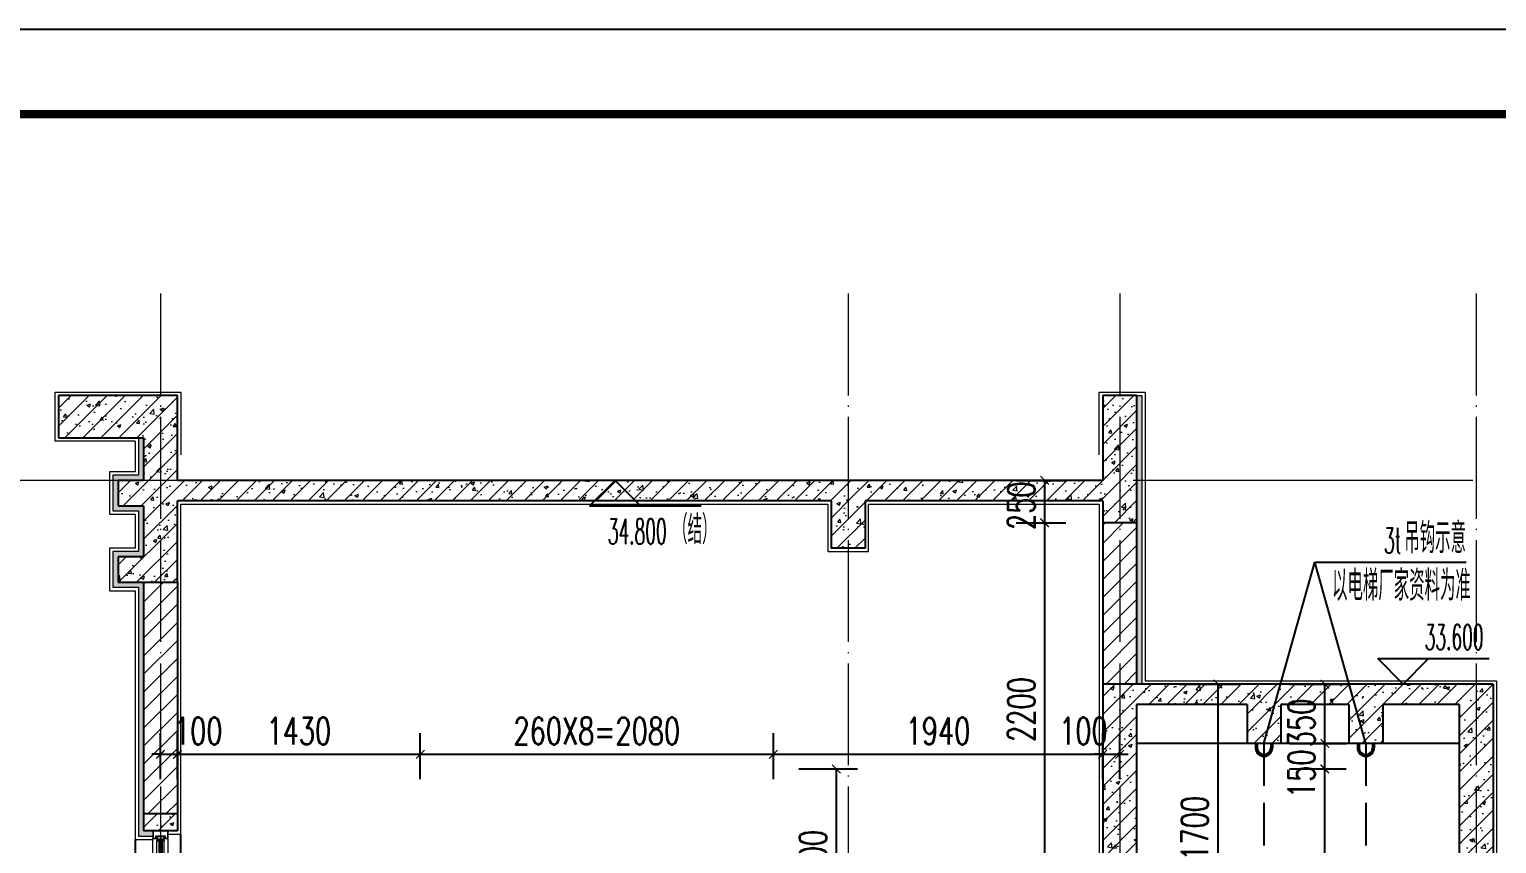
# Model space of a CAD drawing. Extents: x -668857 to 143095, y -247466 to 228182.
# Drawn here: x 61295 to 69938, y 221437 to 226233 of the extents above; entities that cross this region are included whole.
import ezdxf

# ---------------------------------------------------------------- set-up
doc = ezdxf.new("R2010")
doc.units = 0
doc.header["$LTSCALE"] = 1000
doc.linetypes.add('DASH', pattern=[0.35, 0.25, -0.1])
doc.linetypes.add('DOTE', pattern=[2.42, 2, -0.2, 0.02, -0.2])
doc.layers.get('0').update_dxf_attribs({"linetype": 'CONTINUOUS'})
doc.layers.get('DEFPOINTS').update_dxf_attribs({"linetype": 'CONTINUOUS'})
for name, color, linetype in [('-TK', 7, 'CONTINUOUS'), ('DIM_ELEV', 3, 'CONTINUOUS'), ('DIM_IDEN', 67, 'CONTINUOUS'), ('PUB_DIM', 3, 'CONTINUOUS'), ('PUB_TEXT', 2, 'CONTINUOUS'), ('WALL', 5, 'CONTINUOUS'), ('尺寸标注', 86, 'CONTINUOUS'), ('看线', 251, 'CONTINUOUS'), ('立面-看线', 251, 'CONTINUOUS'), ('设备', 253, 'CONTINUOUS')]:
    doc.layers.add(name, color=color, linetype=linetype)
for name, color, linetype, lineweight in [('DOTE', 19, 'DOTE', 9), ('PUB_HATCH', 8, 'CONTINUOUS', 9), ('S_WINDOW', 144, 'CONTINUOUS', 15), ('内粉刷', 37, 'CONTINUOUS', 9), ('细细', 250, 'CONTINUOUS', 0)]:
    doc.layers.add(name, color=color, linetype=linetype, lineweight=lineweight)
doc.styles.add('_TCH_DIM', font='SIMPLEX.shx', dxfattribs={"width": 0.7, "bigfont": 'GBCBIG.shx'})
doc.styles.add('_TCH_DIM_T3', font='SIMPLEX', dxfattribs={"width": 0.705882, "bigfont": 'GBCBIG'})
doc.styles.add('DIM_FONT_T3', font='SIMPLEX', dxfattribs={"width": 0.705882, "bigfont": 'GBCBIG'})
doc.dimstyles.new('_TCH_ARCH&&50', dxfattribs={"dimtxt": 157.5, "dimasz": 50, "dimexe": 125, "dimexo": 150, "dimgap": 58.75, "dimtad": 1, "dimdec": 0, "dimzin": 0, "dimdsep": 46, "dimtxsty": '_TCH_DIM_T3', "dimblk": 'ARCHTICK', "dimcen": 0.09, "dimclrt": 7, "dimazin": 0, "dimtfac": 1, "dimtdec": 0, "dimtix": 1, "dimtmove": 2, "dimatfit": 3, "dimldrblk": 'ARCHTICK', "dimfxl": 0, "dimtolj": 1, "dimtzin": 0, "dimarcsym": 0})
pattern_1 = [(315, (-218910.2607, -140541.0897), (-1.767766953, -1.767766953), []), (315, (-218909.0822, -140541.0897), (-1.767766953, -1.767766953), [])]
pattern_2 = [(315, (-218910.2607, -141979.3279), (-1.767766953, -1.767766953), []), (315, (-218909.0822, -141979.3279), (-1.767766953, -1.767766953), [])]
pattern_3 = [(45, (-895846.27, 298658.82), (-53.03303, 53.03303), [])]
pattern_4 = [(45, (-895846.27, 298604.97), (-53.0330086, 53.0330086), []), (50, (-895846.27, 298604.97), (215.178055, -18.82564), [22.5, -247.5]), (355, (-895846.27, 298604.97), (-41.6254, 225.65764), [18, -198]), (100.4514, (-895828.34, 298603.4), (173.552815, 206.831863), [19.122057, -210.342634]), (46.1842, (-895846.27, 298664.97), (320.172315, -49.655704), [33.75, -371.25]), (96.6356, (-895819.6, 298660.83), (280.39881, 292.23536), [28.68309, -315.5139]), (351.1842, (-895846.27, 298664.97), (280.39858, 292.23558), [27, -297]), (21, (-895816.27, 298649.97), (179.072116, -120.785667), [22.5, -247.5]), (326, (-895816.27, 298649.97), (72.9946, 217.545014), [18, -198]), (71.4514, (-895801.35, 298639.9), (252.06679, 96.75915), [19.122057, -210.342634]), (37.5, (-895846.27, 298604.97), (3.6479566, 99.868156), [0, -195.6, 0, -201, 0, -198.75]), (7.5, (-895846.27, 298604.97), (78.920861, 118.323514), [0, -114.6, 0, -191.1, 0, -75.75]), (327.5, (-895913.17, 298604.97), (160.146731, -6.7664615), [0, -75, 0, -234, 0, -310.5]), (317.5, (-895943.17, 298604.97), (174.95585, 30.031495), [0, -97.5, 0, -155.4, 0, -220.5])]

# ---------------------------------------------------------------- blocks, each defined once
blk = doc.blocks.new('A1')
blk.add_lwpolyline([(0, 59400), (0, 0), (84100, 0), (84100, 59400)], close=True)
at = {"const_width": 100}
blk.add_lwpolyline([(2500, 58400), (2500, 1000), (83100, 1000), (83100, 58400)], close=True, dxfattribs=at)
blk = doc.blocks.new('zrszerf')
at = {"layer": '细细'}
h = blk.add_hatch(dxfattribs=at)
h.set_pattern_fill('金属', color=256, style=0)
h.set_pattern_definition(pattern_1)
h.paths.add_polyline_path([(257694.9, 608543.3), (257714.9, 608543.3), (257714.9, 608556.8), (257764.9, 608556.8), (257764.9, 608543.3), (257784.9, 608543.3), (257784.9, 608588.3), (257694.9, 608588.3)])
h.paths.add_polyline_path([(257712.9, 608558.8), (257712.9, 608545.3), (257696.9, 608545.3), (257696.9, 608586.3), (257782.9, 608586.3), (257782.9, 608545.3), (257766.9, 608545.3), (257766.9, 608558.8)], flags=16)
h = blk.add_hatch(dxfattribs=at)
h.set_pattern_fill('金属', color=256, style=0)
h.set_pattern_definition(pattern_1)
h.paths.add_polyline_path([(257762.4, 608554.8), (257762.4, 608529.8), (257750.4, 608529.8), (257750.4, 608539.8), (257729.4, 608539.8), (257729.4, 608529.8), (257717.4, 608529.8), (257717.4, 608554.8)])
h.paths.add_polyline_path([(257719.4, 608552.8), (257719.4, 608531.8), (257727.4, 608531.8), (257727.4, 608541.8), (257752.4, 608541.8), (257752.4, 608531.8), (257760.4, 608531.8), (257760.4, 608552.8)], flags=16)
h = blk.add_hatch(color=256, dxfattribs=at)
edge = h.paths.add_edge_path()
edge.add_line((257735.4, 608539.8), (257735.4, 608527.8))
edge.add_arc((257739.9, 608519.5), 9.44, 61.51755, 118.48245, ccw=False)
edge.add_line((257744.4, 608527.8), (257744.4, 608539.8))
edge.add_arc((257739.9, 608548.1), 9.44, 241.51755, 298.48245, ccw=False)
h = blk.add_hatch(dxfattribs=at)
h.set_pattern_fill('金属', color=256, style=0)
h.set_pattern_definition(pattern_2)
h.paths.add_polyline_path([(257694.9, 607233.3), (257714.9, 607233.3), (257714.9, 607219.8), (257764.9, 607219.8), (257764.9, 607233.3), (257784.9, 607233.3), (257784.9, 607188.3), (257694.9, 607188.3)])
h.paths.add_polyline_path([(257712.9, 607217.8), (257712.9, 607231.3), (257696.9, 607231.3), (257696.9, 607190.3), (257782.9, 607190.3), (257782.9, 607231.3), (257766.9, 607231.3), (257766.9, 607217.8)], flags=16)
h = blk.add_hatch(dxfattribs=at)
h.set_pattern_fill('金属', color=256, style=0)
h.set_pattern_definition(pattern_2)
h.paths.add_polyline_path([(257762.4, 607221.8), (257762.4, 607246.8), (257750.4, 607246.8), (257750.4, 607236.8), (257729.4, 607236.8), (257729.4, 607246.8), (257717.4, 607246.8), (257717.4, 607221.8)])
h.paths.add_polyline_path([(257719.4, 607223.8), (257719.4, 607244.8), (257727.4, 607244.8), (257727.4, 607234.8), (257752.4, 607234.8), (257752.4, 607244.8), (257760.4, 607244.8), (257760.4, 607223.8)], flags=16)
h = blk.add_hatch(color=256, dxfattribs=at)
edge = h.paths.add_edge_path()
edge.add_line((257735.4, 607236.8), (257735.4, 607248.8))
edge.add_arc((257739.9, 607257.1), 9.44, 241.51755, 298.48245)
edge.add_line((257744.4, 607248.8), (257744.4, 607236.8))
edge.add_arc((257739.9, 607228.5), 9.44, 61.51755, 118.48245)
at = {"layer": 'S_WINDOW'}
for p, q in [((257694.9, 607233.3), (257694.9, 608543.3)), ((257717.4, 607246.8), (257717.4, 608529.8)), ((257762.4, 607246.8), (257762.4, 608529.8)), ((257784.9, 607233.3), (257784.9, 608543.3))]:
    blk.add_line(p, q, dxfattribs=at)
for points in [[(257784.9, 608588.3), (257784.9, 608543.3), (257764.9, 608543.3), (257764.9, 608556.8), (257714.9, 608556.8), (257714.9, 608543.3), (257694.9, 608543.3), (257694.9, 608588.3)], [(257782.9, 608586.3), (257782.9, 608545.3), (257766.9, 608545.3), (257766.9, 608558.8), (257712.9, 608558.8), (257712.9, 608545.3), (257696.9, 608545.3), (257696.9, 608586.3)], [(257762.4, 608554.8), (257762.4, 608529.8), (257750.4, 608529.8), (257750.4, 608539.8), (257729.4, 608539.8), (257729.4, 608529.8), (257717.4, 608529.8), (257717.4, 608554.8)], [(257760.4, 608552.8), (257760.4, 608531.8), (257752.4, 608531.8), (257752.4, 608541.8), (257727.4, 608541.8), (257727.4, 608531.8), (257719.4, 608531.8), (257719.4, 608552.8)], [(257784.9, 607188.3), (257784.9, 607233.3), (257764.9, 607233.3), (257764.9, 607219.8), (257714.9, 607219.8), (257714.9, 607233.3), (257694.9, 607233.3), (257694.9, 607188.3)], [(257782.9, 607190.3), (257782.9, 607231.3), (257766.9, 607231.3), (257766.9, 607217.8), (257712.9, 607217.8), (257712.9, 607231.3), (257696.9, 607231.3), (257696.9, 607190.3)], [(257762.4, 607221.8), (257762.4, 607246.8), (257750.4, 607246.8), (257750.4, 607236.8), (257729.4, 607236.8), (257729.4, 607246.8), (257717.4, 607246.8), (257717.4, 607221.8)], [(257760.4, 607223.8), (257760.4, 607244.8), (257752.4, 607244.8), (257752.4, 607234.8), (257727.4, 607234.8), (257727.4, 607244.8), (257719.4, 607244.8), (257719.4, 607223.8)]]:
    blk.add_lwpolyline(points, close=True, dxfattribs=at)
at = {"layer": '细细'}
for points in [[(257729.4, 608529.8), (257729.4, 607246.8)], [(257735.4, 607248.8), (257735.4, 608539.8)], [(257744.4, 607248.8), (257744.4, 608539.8)], [(257750.4, 608529.8), (257750.4, 607246.8)]]:
    blk.add_lwpolyline(points, dxfattribs=at)
for points in [[(257735.4, 608539.8), (257735.4, 608527.8, -0.253805), (257744.4, 608527.8), (257744.4, 608539.8, -0.253805)], [(257735.4, 607236.8), (257735.4, 607248.8, 0.253805), (257744.4, 607248.8), (257744.4, 607236.8, 0.253805)]]:
    blk.add_lwpolyline(points, format="xyb", close=True, dxfattribs=at)
blk = doc.blocks.new('_ArchTick')
at = {"color": 0, "linetype": 'ByBlock', "const_width": 0.15}
blk.add_lwpolyline([(-0.5, -0.5), (0.5, 0.5)], dxfattribs=at)
blk = doc.blocks.new('*D377')
at = {"layer": 'DEFPOINTS', "color": 0}
for p in [(65677.1, 221876.5), (66048.2, 221876.5), (65677.1, 220776.5)]:
    blk.add_point(p, dxfattribs=at)
at = {"layer": '尺寸标注', "color": 0, "lineweight": -2}
for p, q in [((65827.1, 221876.5), (66173.2, 221876.5)), ((66048.2, 220776.5), (66048.2, 221876.5)), ((65827.1, 220776.5), (66173.2, 220776.5))]:
    blk.add_line(p, q, dxfattribs=at)
at = {"layer": '尺寸标注', "color": 0, "lineweight": -2, "xscale": 50, "yscale": 50, "zscale": 50}
for p, rotation in [((66048.2, 221876.5), 90), ((66048.2, 220776.5), 270)]:
    blk.add_blockref('_ArchTick', p, dxfattribs=dict(at, rotation=rotation))
at = {"layer": '尺寸标注', "color": 7, "insert": (65910.7, 221326.5), "char_height": 157.5, "attachment_point": 5, "rotation": 90, "style": '_TCH_DIM_T3'}
blk.add_mtext('\\A1;1100', dxfattribs=at)
blk = doc.blocks.new('*D395')
at = {"layer": 'DEFPOINTS', "color": 0}
for p in [(66956.3, 223576.6), (67275.2, 223576.6), (66956.3, 223326.6)]:
    blk.add_point(p, dxfattribs=at)
at = {"layer": '尺寸标注', "color": 0, "lineweight": -2}
for p, q in [((67106.3, 223576.6), (67400.2, 223576.6)), ((67275.2, 223326.6), (67275.2, 223576.6)), ((67106.3, 223326.6), (67400.2, 223326.6))]:
    blk.add_line(p, q, dxfattribs=at)
at = {"layer": '尺寸标注', "color": 0, "lineweight": -2, "xscale": 50, "yscale": 50, "zscale": 50}
for p, rotation in [((67275.2, 223576.6), 90), ((67275.2, 223326.6), 270)]:
    blk.add_blockref('_ArchTick', p, dxfattribs=dict(at, rotation=rotation))
at = {"layer": '尺寸标注', "color": 7, "insert": (67137.7, 223427.1), "char_height": 157.5, "attachment_point": 5, "rotation": 90, "style": '_TCH_DIM_T3'}
blk.add_mtext('\\A1;250', dxfattribs=at)
blk = doc.blocks.new('*D396')
at = {"layer": 'DEFPOINTS', "color": 0}
for p in [(66956.3, 223326.6), (67275.2, 223326.6), (66956.3, 221126.5)]:
    blk.add_point(p, dxfattribs=at)
at = {"layer": '尺寸标注', "color": 0, "lineweight": -2}
for p, q in [((67106.3, 223326.6), (67400.2, 223326.6)), ((67275.2, 221126.5), (67275.2, 223326.6)), ((67106.3, 221126.5), (67400.2, 221126.5))]:
    blk.add_line(p, q, dxfattribs=at)
at = {"layer": '尺寸标注', "color": 0, "lineweight": -2, "xscale": 50, "yscale": 50, "zscale": 50}
for p, rotation in [((67275.2, 223326.6), 90), ((67275.2, 221126.5), 270)]:
    blk.add_blockref('_ArchTick', p, dxfattribs=dict(at, rotation=rotation))
at = {"layer": '尺寸标注', "color": 7, "insert": (67137.7, 222226.5), "char_height": 157.5, "attachment_point": 5, "rotation": 90, "style": '_TCH_DIM_T3'}
blk.add_mtext('\\A1;2200', dxfattribs=at)
blk = doc.blocks.new('*D409')
at = {"layer": 'DEFPOINTS', "color": 0}
for p in [(67917.1, 222376.6), (68296.6, 222376.6), (67917.1, 220676.6)]:
    blk.add_point(p, dxfattribs=at)
at = {"layer": 'PUB_DIM', "color": 0, "lineweight": -2}
for p, q in [((68067.1, 222376.6), (68421.6, 222376.6)), ((68296.6, 220676.6), (68296.6, 222376.6)), ((68067.1, 220676.6), (68421.6, 220676.6))]:
    blk.add_line(p, q, dxfattribs=at)
at = {"layer": 'PUB_DIM', "color": 0, "lineweight": -2, "xscale": 50, "yscale": 50, "zscale": 50}
for p, rotation in [((68296.6, 222376.6), 90), ((68296.6, 220676.6), 270)]:
    blk.add_blockref('_ArchTick', p, dxfattribs=dict(at, rotation=rotation))
at = {"layer": 'PUB_DIM', "color": 7, "insert": (68159.1, 221526.6), "char_height": 157.5, "attachment_point": 5, "rotation": 90, "style": '_TCH_DIM_T3'}
blk.add_mtext('\\A1;1700', dxfattribs=at)
blk = doc.blocks.new('*D410')
at = {"layer": 'DEFPOINTS', "color": 0}
for p in [(67717, 221962.7), (67617, 221666.9), (67717, 221666.9)]:
    blk.add_point(p, dxfattribs=at)
at = {"layer": '尺寸标注', "color": 0, "lineweight": -2}
for p, q in [((67617, 221816.9), (67617, 222087.7)), ((67717, 221816.9), (67717, 222087.7)), ((67617, 221962.7), (67567, 221962.7)), ((67617, 221962.7), (67717, 221962.7)), ((67717, 221962.7), (67767, 221962.7))]:
    blk.add_line(p, q, dxfattribs=at)
at = {"layer": '尺寸标注', "color": 0, "lineweight": -2, "xscale": 50, "yscale": 50, "zscale": 50}
blk.add_blockref('_ArchTick', (67617, 221962.7), dxfattribs=at)
at = {"layer": '尺寸标注', "color": 0, "lineweight": -2, "xscale": 50, "yscale": 50, "zscale": 50, "rotation": 180}
blk.add_blockref('_ArchTick', (67717, 221962.7), dxfattribs=at)
at = {"layer": '尺寸标注', "color": 7, "insert": (67503.2, 222100.2), "char_height": 157.5, "attachment_point": 5, "style": '_TCH_DIM_T3'}
blk.add_mtext('\\A1;100', dxfattribs=at)
blk = doc.blocks.new('*D411')
at = {"layer": 'DEFPOINTS', "color": 0}
for p in [(67617, 221962.7), (65677.2, 221666.9), (67617, 221666.9)]:
    blk.add_point(p, dxfattribs=at)
at = {"layer": '尺寸标注', "color": 0, "lineweight": -2}
for p, q in [((65677.2, 221816.9), (65677.2, 222087.7)), ((67617, 221816.9), (67617, 222087.7)), ((65677.2, 221962.7), (67617, 221962.7))]:
    blk.add_line(p, q, dxfattribs=at)
at = {"layer": '尺寸标注', "color": 0, "lineweight": -2, "xscale": 50, "yscale": 50, "zscale": 50, "rotation": 180}
blk.add_blockref('_ArchTick', (65677.2, 221962.7), dxfattribs=at)
at = {"layer": '尺寸标注', "color": 0, "lineweight": -2, "xscale": 50, "yscale": 50, "zscale": 50}
blk.add_blockref('_ArchTick', (67617, 221962.7), dxfattribs=at)
at = {"layer": '尺寸标注', "color": 7, "insert": (66647.1, 222100.2), "char_height": 157.5, "attachment_point": 5, "style": '_TCH_DIM_T3'}
blk.add_mtext('\\A1;1940', dxfattribs=at)
blk = doc.blocks.new('*D412')
at = {"layer": 'DEFPOINTS', "color": 0}
for p in [(65677.2, 221962.7), (63597.2, 221666.9), (65677.2, 221666.9)]:
    blk.add_point(p, dxfattribs=at)
at = {"layer": '尺寸标注', "color": 0, "lineweight": -2}
for p, q in [((63597.2, 221816.9), (63597.2, 222087.7)), ((65677.2, 221816.9), (65677.2, 222087.7)), ((63597.2, 221962.7), (65677.2, 221962.7))]:
    blk.add_line(p, q, dxfattribs=at)
at = {"layer": '尺寸标注', "color": 0, "lineweight": -2, "xscale": 50, "yscale": 50, "zscale": 50, "rotation": 180}
blk.add_blockref('_ArchTick', (63597.2, 221962.7), dxfattribs=at)
at = {"layer": '尺寸标注', "color": 0, "lineweight": -2, "xscale": 50, "yscale": 50, "zscale": 50}
blk.add_blockref('_ArchTick', (65677.2, 221962.7), dxfattribs=at)
at = {"layer": '尺寸标注', "color": 7, "insert": (64637.2, 222100.2), "char_height": 157.5, "attachment_point": 5, "style": '_TCH_DIM_T3'}
blk.add_mtext('\\A1;260X8=2080', dxfattribs=at)
blk = doc.blocks.new('*D413')
at = {"layer": 'DEFPOINTS', "color": 0}
for p in [(63597.2, 221962.7), (62167, 221666.9), (63597.2, 221666.9)]:
    blk.add_point(p, dxfattribs=at)
at = {"layer": '尺寸标注', "color": 0, "lineweight": -2}
for p, q in [((62167, 221816.9), (62167, 222087.7)), ((63597.2, 221816.9), (63597.2, 222087.7)), ((62167, 221962.7), (63597.2, 221962.7))]:
    blk.add_line(p, q, dxfattribs=at)
at = {"layer": '尺寸标注', "color": 0, "lineweight": -2, "xscale": 50, "yscale": 50, "zscale": 50, "rotation": 180}
blk.add_blockref('_ArchTick', (62167, 221962.7), dxfattribs=at)
at = {"layer": '尺寸标注', "color": 0, "lineweight": -2, "xscale": 50, "yscale": 50, "zscale": 50}
blk.add_blockref('_ArchTick', (63597.2, 221962.7), dxfattribs=at)
at = {"layer": '尺寸标注', "color": 7, "insert": (62882.1, 222100.2), "char_height": 157.5, "attachment_point": 5, "style": '_TCH_DIM_T3'}
blk.add_mtext('\\A1;1430', dxfattribs=at)
blk = doc.blocks.new('*D414')
at = {"layer": 'DEFPOINTS', "color": 0}
for p in [(62167, 221962.7), (62067, 221666.9), (62167, 221666.9)]:
    blk.add_point(p, dxfattribs=at)
at = {"layer": '尺寸标注', "color": 0, "lineweight": -2}
for p, q in [((62067, 221816.9), (62067, 222087.7)), ((62167, 221816.9), (62167, 222087.7)), ((62067, 221962.7), (62017, 221962.7)), ((62067, 221962.7), (62167, 221962.7)), ((62167, 221962.7), (62217, 221962.7))]:
    blk.add_line(p, q, dxfattribs=at)
at = {"layer": '尺寸标注', "color": 0, "lineweight": -2, "xscale": 50, "yscale": 50, "zscale": 50}
blk.add_blockref('_ArchTick', (62067, 221962.7), dxfattribs=at)
at = {"layer": '尺寸标注', "color": 0, "lineweight": -2, "xscale": 50, "yscale": 50, "zscale": 50, "rotation": 180}
blk.add_blockref('_ArchTick', (62167, 221962.7), dxfattribs=at)
at = {"layer": '尺寸标注', "color": 7, "insert": (62289.3, 222100.2), "char_height": 157.5, "attachment_point": 5, "style": '_TCH_DIM_T3'}
blk.add_mtext('\\A1;100', dxfattribs=at)
blk = doc.blocks.new('*D417')
at = {"layer": 'DEFPOINTS', "color": 0}
for p in [(68567, 221876.6), (68925.4, 221876.6), (68567, 217776.6)]:
    blk.add_point(p, dxfattribs=at)
at = {"layer": 'PUB_DIM', "color": 0, "lineweight": -2}
for p, q in [((68717, 221876.6), (69050.4, 221876.6)), ((68925.4, 217776.6), (68925.4, 221876.6)), ((68717, 217776.6), (69050.4, 217776.6))]:
    blk.add_line(p, q, dxfattribs=at)
at = {"layer": 'PUB_DIM', "color": 0, "lineweight": -2, "xscale": 50, "yscale": 50, "zscale": 50}
for p, rotation in [((68925.4, 221876.6), 90), ((68925.4, 217776.6), 270)]:
    blk.add_blockref('_ArchTick', p, dxfattribs=dict(at, rotation=rotation))
at = {"layer": 'PUB_DIM', "color": 7, "insert": (68787.9, 219826.6), "char_height": 157.5, "attachment_point": 5, "rotation": 90, "style": '_TCH_DIM_T3'}
blk.add_mtext('\\A1;4100', dxfattribs=at)
blk = doc.blocks.new('*D418')
at = {"layer": 'DEFPOINTS', "color": 0}
for p in [(68567, 222026.6), (68925.4, 222026.6), (68567, 221876.6)]:
    blk.add_point(p, dxfattribs=at)
at = {"layer": 'PUB_DIM', "color": 0, "lineweight": -2}
for p, q in [((68717, 222026.6), (69050.4, 222026.6)), ((68925.4, 221876.6), (68925.4, 222026.6)), ((68717, 221876.6), (69050.4, 221876.6))]:
    blk.add_line(p, q, dxfattribs=at)
at = {"layer": 'PUB_DIM', "color": 0, "lineweight": -2, "xscale": 50, "yscale": 50, "zscale": 50}
for p, rotation in [((68925.4, 222026.6), 90), ((68925.4, 221876.6), 270)]:
    blk.add_blockref('_ArchTick', p, dxfattribs=dict(at, rotation=rotation))
at = {"layer": 'PUB_DIM', "color": 7, "insert": (68787.9, 221848.4), "char_height": 157.5, "attachment_point": 5, "rotation": 90, "style": '_TCH_DIM_T3'}
blk.add_mtext('\\A1;150', dxfattribs=at)
blk = doc.blocks.new('*D419')
at = {"layer": 'DEFPOINTS', "color": 0}
for p in [(68567, 222376.6), (68925.4, 222376.6), (68567, 222026.6)]:
    blk.add_point(p, dxfattribs=at)
at = {"layer": 'PUB_DIM', "color": 0, "lineweight": -2}
for p, q in [((68717, 222376.6), (69050.4, 222376.6)), ((68925.4, 222026.6), (68925.4, 222376.6)), ((68717, 222026.6), (69050.4, 222026.6))]:
    blk.add_line(p, q, dxfattribs=at)
at = {"layer": 'PUB_DIM', "color": 0, "lineweight": -2, "xscale": 50, "yscale": 50, "zscale": 50}
for p, rotation in [((68925.4, 222376.6), 90), ((68925.4, 222026.6), 270)]:
    blk.add_blockref('_ArchTick', p, dxfattribs=dict(at, rotation=rotation))
at = {"layer": 'PUB_DIM', "color": 7, "insert": (68787.9, 222147.6), "char_height": 157.5, "attachment_point": 5, "rotation": 90, "style": '_TCH_DIM_T3'}
blk.add_mtext('\\A1;350', dxfattribs=at)

msp = doc.modelspace()

# ---------------------------------------------------------------- hatches: boundary and pattern name
at = {"layer": 'PUB_HATCH'}
h = msp.add_hatch(dxfattribs=at)
h.set_pattern_fill('钢筋混凝土', color=256, scale=30, style=0)
h.set_pattern_definition(pattern_4)
h.paths.add_polyline_path([(62167.04, 222976.55), (62167.04, 224076.55), (61467.04, 224076.55), (61467.04, 223826.55), (61967.04, 223826.55), (61967.04, 223576.55), (61817.04, 223576.55), (61817.04, 223426.55), (61967.04, 223426.55), (61967.04, 223126.55), (61817.04, 223126.55), (61817.04, 222976.55)])
h = msp.add_hatch(dxfattribs=at)
h.set_pattern_fill('钢筋混凝土', color=256, scale=30, style=0)
h.set_pattern_definition(pattern_4)
h.paths.add_polyline_path([(67617.04, 224076.55), (67617.06, 223576.55), (67683.73, 223536.55), (67817.06, 223576.56), (67817.04, 224076.56)])
h = msp.add_hatch(dxfattribs=at)
h.set_pattern_fill('钢筋混凝土', color=256, scale=30, style=0)
h.set_pattern_definition(pattern_4)
h.paths.add_polyline_path([(62167.04, 223576.55), (62167.04, 223456.55), (66017.04, 223456.55), (66117.04, 223496.55), (66117.04, 223576.55)])
h = msp.add_hatch(dxfattribs=at)
h.set_pattern_fill('钢筋混凝土', color=256, scale=30, style=0)
h.set_pattern_definition(pattern_4)
h.paths.add_polyline_path([(67683.73, 223536.55), (67617.06, 223576.55), (66117.04, 223576.55), (66117.04, 223496.55), (66217.04, 223456.55), (67617.06, 223456.55)])
h = msp.add_hatch(dxfattribs=at)
h.set_pattern_fill('钢筋混凝土', color=256, scale=30, style=0)
h.set_pattern_definition(pattern_4)
h.paths.add_polyline_path([(67683.73, 223536.55), (67617.06, 223456.55), (67617.07, 223326.55), (67817.07, 223326.56), (67817.06, 223576.56)])
h = msp.add_hatch(dxfattribs=at)
h.set_pattern_fill('钢筋混凝土', color=256, scale=30, style=0)
h.set_pattern_definition(pattern_4)
h.paths.add_polyline_path([(66117.04, 223496.55), (66017.04, 223456.55), (66017.04, 223176.55), (66217.04, 223176.55), (66217.04, 223456.55)])
h = msp.add_hatch(dxfattribs=at)
h.set_pattern_fill('普通砖', color=256, scale=30, style=0)
h.set_pattern_definition(pattern_3)
h.paths.add_polyline_path([(67817.07, 223326.56), (67617.07, 223326.56), (67617.06, 222376.55), (67817.06, 222376.55)])
h = msp.add_hatch(dxfattribs=at)
h.set_pattern_fill('普通砖', color=256, scale=30, style=0)
h.set_pattern_definition(pattern_3)
h.paths.add_polyline_path([(62167.04, 222976.55), (62067.01, 222976.55), (61967.08, 222976.55), (61967.1, 221611.57), (62167.1, 221611.57), (62167.08, 222976.55)])
h = msp.add_hatch(dxfattribs=at)
h.set_pattern_fill('钢筋混凝土', color=256, scale=30, style=0)
h.set_pattern_definition(pattern_4)
h.paths.add_polyline_path([(67817.05, 222256.55), (67617.06, 222376.55), (67616.98, 220626.57), (67683.69, 220626.66), (67816.98, 220626.57)])
h = msp.add_hatch(dxfattribs=at)
h.set_pattern_fill('钢筋混凝土', color=256, scale=30, style=0)
h.set_pattern_definition(pattern_4)
h.paths.add_polyline_path([(68567.02, 222296.55), (68567.02, 222376.55), (67617.06, 222376.55), (67817.05, 222256.55), (68467.02, 222256.55)])
h = msp.add_hatch(dxfattribs=at)
h.set_pattern_fill('钢筋混凝土', color=256, scale=30, style=0)
h.set_pattern_definition(pattern_4)
h.paths.add_polyline_path([(69167, 222296.55), (69167, 222376.55), (68567.02, 222376.55), (68567.02, 222296.55), (68667.02, 222256.55), (69067, 222256.55)])
h = msp.add_hatch(dxfattribs=at)
h.set_pattern_fill('钢筋混凝土', color=256, scale=30, style=0)
h.set_pattern_definition(pattern_4)
h.paths.add_polyline_path([(69717.04, 222256.55), (69917.04, 222376.55), (69167, 222376.55), (69167, 222296.55), (69267, 222256.55)])
h = msp.add_hatch(dxfattribs=at)
h.set_pattern_fill('钢筋混凝土', color=256, scale=30, style=0)
h.set_pattern_definition(pattern_4)
h.paths.add_polyline_path([(69917.04, 222376.55), (69717.04, 222256.55), (69717.04, 220676.55), (69850.38, 220636.55), (69917.04, 220676.55)])
h = msp.add_hatch(dxfattribs=at)
h.set_pattern_fill('钢筋混凝土', color=256, scale=30, style=0)
h.set_pattern_definition(pattern_4)
h.paths.add_polyline_path([(68567.02, 222296.55), (68467.02, 222256.55), (68467.02, 222026.55), (68667.02, 222026.55), (68667.02, 222256.55)])
h = msp.add_hatch(dxfattribs=at)
h.set_pattern_fill('钢筋混凝土', color=256, scale=30, style=0)
h.set_pattern_definition(pattern_4)
h.paths.add_polyline_path([(69167, 222296.55), (69067, 222256.55), (69067, 222026.55), (69267, 222026.55), (69267, 222256.55)])
h = msp.add_hatch(dxfattribs=at)
h.set_pattern_fill('钢筋混凝土', color=256, scale=30, style=0)
h.set_pattern_definition(pattern_4)
h.paths.add_polyline_path([(61967.03, 221611.57), (61967.03, 221511.57), (62167.03, 221511.57), (62167.03, 221611.57)])
at = {"layer": '立面-看线'}
h = msp.add_hatch(dxfattribs=at)
h.set_pattern_fill('HONEY', color=256, scale=7)
h.set_pattern_definition([(0, (-743206.202, -162300.396), (16.66875, 9.623705), [11.1125, -22.225]), (120, (-743206.202, -162300.396), (-16.66874801, 9.62370845), [11.1125, -22.225]), (60, (-743206.202, -162300.396), (1.99e-06, 19.24741345), [-22.225, 11.1125])])
h.paths.add_polyline_path([(67847.04, 224046.56), (67847.04, 224076.56), (67817.04, 224076.56), (67817.04, 222376.55), (67847.04, 222376.55), (67847.04, 224046.56)])
h = msp.add_hatch(dxfattribs=at)
h.set_pattern_fill('HONEY', color=256, scale=7)
h.set_pattern_definition([(0, (-749086.143, -164820.383), (16.66875, 9.623705), [11.1125, -22.225]), (120, (-749086.143, -164820.383), (-16.66874801, 9.62370845), [11.1125, -22.225]), (60, (-749086.143, -164820.383), (1.99e-06, 19.24741345), [-22.225, 11.1125])])
h.paths.add_polyline_path([(61967.1, 222976.55), (61817.04, 222976.55), (61817.04, 223126.55), (61967.1, 223126.55), (61967.1, 223426.55), (61817.04, 223426.55), (61817.04, 223576.55), (61967.1, 223576.55), (61967.1, 223826.55), (61937.04, 223826.55), (61937.04, 223606.55), (61787.04, 223606.55), (61787.04, 223396.55), (61937.04, 223396.55), (61937.04, 223156.55), (61787.04, 223156.55), (61787.04, 222946.55), (61937.04, 222946.55), (61937.1, 221481.57), (62022.1, 221481.57), (62022.1, 221511.57), (61967.1, 221511.57)])

# ---------------------------------------------------------------- linework, layer by layer
at = {"layer": 'DIM_ELEV', "color": 3}
for p, q in [((64744.95, 223576.55), (64594.95, 223426.55)), ((64744.95, 223576.55), (64894.95, 223426.55)), ((64594.95, 223426.55), (65250.95, 223426.55))]:
    msp.add_line(p, q, dxfattribs=at)
at = {"layer": 'DIM_ELEV'}
for p, q in [((69386.77, 222376.54), (69236.77, 222526.54)), ((69236.77, 222526.54), (69892.77, 222526.54)), ((69386.77, 222376.54), (69536.77, 222526.54))]:
    msp.add_line(p, q, dxfattribs=at)
at = {"layer": 'DIM_IDEN'}
for p, q in [((68567.02, 222026.55), (68867.17, 223095.05)), ((69167.33, 222026.55), (68867.17, 223095.05)), ((68867.17, 223095.05), (69757.67, 223095.05))]:
    msp.add_line(p, q, dxfattribs=at)
at = {"layer": 'DOTE', "color": 1, "linetype": 'DOTE', "ltscale": 0.3}
for p, q in [((62067.04, 224676.55), (62067.06, 200099.55)), ((66117.04, 224676.55), (66117.06, 200099.55)), ((67717.04, 224676.55), (67717.06, 200099.55)), ((69817.04, 224676.55), (69817.06, 200099.55))]:
    msp.add_line(p, q, dxfattribs=at)
at = {"layer": 'DOTE', "color": 1, "linetype": 'DOTE'}
msp.add_line((72217.1, 223576.55), (56740.04, 223576.55), dxfattribs=at)
at = {"layer": 'PUB_HATCH', "color": 215}
for points in [[(67817.04, 224076.56), (67847.04, 224076.56), (67847.04, 222376.55)], [(61937.04, 223826.55), (61937.04, 223606.55), (61787.04, 223606.55), (61787.04, 223396.55), (61937.04, 223396.55), (61937.04, 223156.55), (61787.04, 223156.55), (61787.04, 222946.55), (61937.04, 222946.55), (61937.1, 221481.56), (62022.03, 221481.59)]]:
    msp.add_lwpolyline(points, dxfattribs=at)
at = {"layer": 'WALL'}
for p, q in [((62167.04, 224076.55), (61467.04, 224076.55)), ((61467.04, 224076.55), (61467.04, 223826.55)), ((62167.04, 223576.55), (62167.04, 224076.55)), ((67817.04, 224076.56), (67617.04, 224076.55)), ((67617.04, 224076.55), (67617.06, 223576.55)), ((67817.04, 224076.56), (67817.06, 223576.56)), ((61467.04, 223826.55), (61967.04, 223826.55)), ((61967.04, 223826.55), (61967.04, 223576.55)), ((61967.04, 223576.55), (61817.04, 223576.55)), ((61817.04, 223576.55), (61817.04, 223426.55)), ((66117.04, 223576.55), (62167.04, 223576.55)), ((67617.06, 223576.55), (66117.04, 223576.55)), ((67817.06, 223576.56), (67817.07, 223326.56)), ((61817.04, 223426.55), (61967.04, 223426.55)), ((61967.04, 223426.55), (61967.04, 223126.55)), ((62167.04, 222976.55), (62167.04, 223456.55)), ((66017.04, 223456.55), (62167.04, 223456.55)), ((66017.04, 223456.55), (66017.04, 223176.55)), ((67617.06, 223456.55), (66217.04, 223456.55)), ((66217.04, 223456.55), (66217.04, 223176.55)), ((67617.06, 223456.55), (67617.07, 223326.55)), ((67617.07, 223326.56), (67617.06, 222376.55)), ((67817.07, 223326.56), (67617.07, 223326.55)), ((67817.07, 223326.56), (67817.06, 222376.55)), ((66217.04, 223176.55), (66017.04, 223176.55)), ((61967.04, 223126.55), (61817.04, 223126.55)), ((61817.04, 223126.55), (61817.04, 222976.55)), ((61817.04, 222976.55), (62167.04, 222976.55)), ((61967.08, 222976.55), (61967.1, 221611.57)), ((62167.08, 222976.55), (62167.04, 222976.55)), ((62167.08, 222976.55), (62167.1, 221611.57)), ((67617.06, 222376.55), (67616.98, 220626.57)), ((68567.02, 222376.55), (67617.06, 222376.55)), ((69167, 222376.55), (68567.02, 222376.55)), ((69917.04, 222376.55), (69167, 222376.55)), ((69917.04, 222376.55), (69917.04, 220676.55)), ((67817.05, 222256.55), (67816.98, 220626.57)), ((68467.02, 222256.55), (67817.05, 222256.55)), ((68467.02, 222256.55), (68467.02, 222026.55)), ((68667.02, 222256.55), (68667.02, 222026.55)), ((69067, 222256.55), (68667.02, 222256.55)), ((69067, 222256.55), (69067, 222026.55)), ((69717.04, 222256.55), (69267, 222256.55)), ((69267, 222256.55), (69267, 222026.55)), ((69717.04, 222256.55), (69717.04, 220676.55)), ((68667.02, 222026.55), (68467.02, 222026.55)), ((69267, 222026.55), (69067, 222026.55)), ((61967.03, 221611.57), (61967.03, 221511.57)), ((62167.03, 221611.57), (61967.03, 221611.57)), ((62167.03, 221611.57), (62167.03, 221511.57)), ((62167.03, 221511.57), (61967.03, 221511.57))]:
    msp.add_line(p, q, dxfattribs=at)
at = {"layer": '内粉刷'}
for points in [[(61917.04, 223806.55), (61447.04, 223806.55), (61447.04, 224096.55), (62187.04, 224096.55), (62187.04, 223726.55)], [(67597.05, 223726.55), (67597.04, 224096.55), (67867.04, 224096.56), (67867.04, 222396.55)], [(61917.04, 223806.55), (61917.04, 223626.55), (61767.04, 223626.55), (61767.04, 223376.55), (61917.04, 223376.55), (61917.04, 223176.55), (61767.04, 223176.55), (61767.04, 222926.55), (61917.04, 222926.55), (61917.1, 221461.55), (62022.04, 221461.59)], [(62112.01, 221491.59), (62187.1, 221491.56), (62187.04, 223436.55), (65997.04, 223436.55)], [(65997.04, 223436.55), (65997.04, 223156.55), (66237.04, 223156.55), (66237.04, 223436.55)], [(66237.04, 223436.55), (67597.06, 223436.55), (67597.04, 220661.55)], [(67867.04, 222396.55), (69937.04, 222396.55), (69937.03, 220826.55)]]:
    msp.add_lwpolyline(points, dxfattribs=at)
at = {"layer": '看线'}
for p, q in [((69717.04, 222026.55), (67817.04, 222026.58)), ((61917.02, 221461.73), (61917.02, 220161.73)), ((62187.02, 220131.73), (62187.02, 221491.73))]:
    msp.add_line(p, q, dxfattribs=at)
at = {"layer": '设备', "color": 206}
for p, q in [((68517.02, 222026.55), (68517.02, 222000.97)), ((68527.02, 222026.55), (68527.02, 222000.97)), ((68607.02, 222026.55), (68607.02, 222000.97)), ((68617.02, 222026.55), (68617.02, 222000.97)), ((69117, 222026.55), (69117, 222000.97)), ((69127, 222026.55), (69127, 222000.97)), ((69207, 222026.55), (69207, 222000.97)), ((69217, 222026.55), (69217, 222000.97))]:
    msp.add_line(p, q, dxfattribs=at)
at = {"layer": '设备', "color": 206, "linetype": 'DASH'}
for p, q in [((68567.02, 222026.55), (68567.02, 204726.55)), ((69167.33, 222026.56), (69167.1, 204726.55))]:
    msp.add_line(p, q, dxfattribs=at)
at = {"layer": '设备', "color": 206}
for centre, radius in [((68567.02, 222000.97), 50), ((68567.02, 222000.97), 40), ((69167, 222000.97), 50), ((69167, 222000.97), 40)]:
    msp.add_arc(centre, radius, 180.000013, 0.000013, dxfattribs=at)

# ---------------------------------------------------------------- block references
at = {"layer": '-TK', "xscale": 0.5, "yscale": 0.5, "zscale": 0.5}
msp.add_blockref('A1', (36624.44, 196533.15), dxfattribs=at)
at = {"xscale": -1}
msp.add_blockref('zrszerf', (319806.94, -387076.59), dxfattribs=at)

# ---------------------------------------------------------------- texts
at = {"layer": 'DIM_ELEV', "color": 7, "style": '_TCH_DIM'}
for s, height, width, p in [('34.800', 148.75, 0.494118, (64701.84, 223201.5)), ('（结）', 168.794, 0.7, (65086.84, 223201.5))]:
    msp.add_text(s, height=height, dxfattribs=dict(at, width=width)).set_placement(p)
at = {"layer": 'PUB_TEXT'}
for s, height, style, width, p in [('吊钩示意', 178.723, 'DIM_FONT_T3', 0.705882, (69393.72, 223147.55)), ('3t', 148.75, 'DIM_FONT_T3', 0.49827, (69273.72, 223147.55)), ('以电梯厂家资料为准', 178.723, 'DIM_FONT_T3', 0.705882, (68967.94, 222867.55)), ('33.600', 148.75, '_TCH_DIM', 0.494118, (69513.77, 222579.04))]:
    msp.add_text(s, height=height, dxfattribs=dict(at, style=style, width=width)).set_placement(p)

# ---------------------------------------------------------------- dimensions: what is measured, and where the dimension line sits
at = {"layer": 'PUB_DIM'}
for p1, p2, distance, picture, middle in [((67917.08, 220676.55), (67917.08, 222376.55), -379.54, '*D409', (68159.12, 221526.55)), ((68567.02, 217776.55), (68567.02, 221876.55), -358.41, '*D417', (68787.93, 219826.55))]:
    dim = msp.add_aligned_dim(p1=p1, p2=p2, distance=distance, dimstyle='_TCH_ARCH&&50', dxfattribs=at)
    dim.commit()
    dim.dimension.update_dxf_attribs({"geometry": picture, "text_midpoint": middle})
for base, p1, p2, picture, middle in [((68925.43, 222376.55), (68567.02, 222026.55), (68567.02, 222376.55), '*D419', (68787.93, 222147.64)), ((68925.43, 222026.55), (68567.02, 221876.55), (68567.02, 222026.55), '*D418', (68787.93, 221848.36))]:
    dim = msp.add_linear_dim(base=base, p1=p1, p2=p2, angle=90, dimstyle='_TCH_ARCH&&50', dxfattribs=at)
    dim.commit()
    dim.dimension.update_dxf_attribs({"geometry": picture, "text_midpoint": middle, "dimtype": 161})
at = {"layer": '尺寸标注', "color": 106}
for base, p1, p2, angle, picture, middle in [((67275.2, 223576.55), (66956.27, 223326.55), (66956.27, 223576.55), 90, '*D395', (67137.7, 223427.14)), ((62167.02, 221962.74), (62067.04, 221666.88), (62167.02, 221666.88), 0, '*D414', (62289.26, 222100.24)), ((67717.04, 221962.74), (67616.99, 221666.88), (67717.04, 221666.88), 0, '*D410', (67503.23, 222100.24))]:
    dim = msp.add_linear_dim(base=base, p1=p1, p2=p2, angle=angle, dimstyle='_TCH_ARCH&&50', dxfattribs=at)
    dim.commit()
    dim.dimension.update_dxf_attribs({"geometry": picture, "text_midpoint": middle, "dimtype": 161})
for p1, p2, distance, picture, middle in [((66956.27, 221126.53), (66956.27, 223326.55), -318.93, '*D396', (67137.7, 222226.54)), ((62167.02, 221666.88), (63597.16, 221666.88), 295.86, '*D413', (62882.09, 222100.24)), ((65677.16, 221666.88), (67616.99, 221666.88), 295.86, '*D411', (66647.08, 222100.24)), ((65677.05, 220776.55), (65677.05, 221876.55), -371.15, '*D377', (65910.7, 221326.55))]:
    dim = msp.add_aligned_dim(p1=p1, p2=p2, distance=distance, dimstyle='_TCH_ARCH&&50', dxfattribs=at)
    dim.commit()
    dim.dimension.update_dxf_attribs({"geometry": picture, "text_midpoint": middle})
dim = msp.add_aligned_dim(p1=(63597.16, 221666.88), p2=(65677.16, 221666.88), distance=295.86, text='260X8=2080', dimstyle='_TCH_ARCH&&50', dxfattribs=at)
dim.commit()
dim.dimension.update_dxf_attribs({"geometry": '*D412', "text_midpoint": (64637.16, 222100.24)})

doc.saveas('drawing.dxf')
